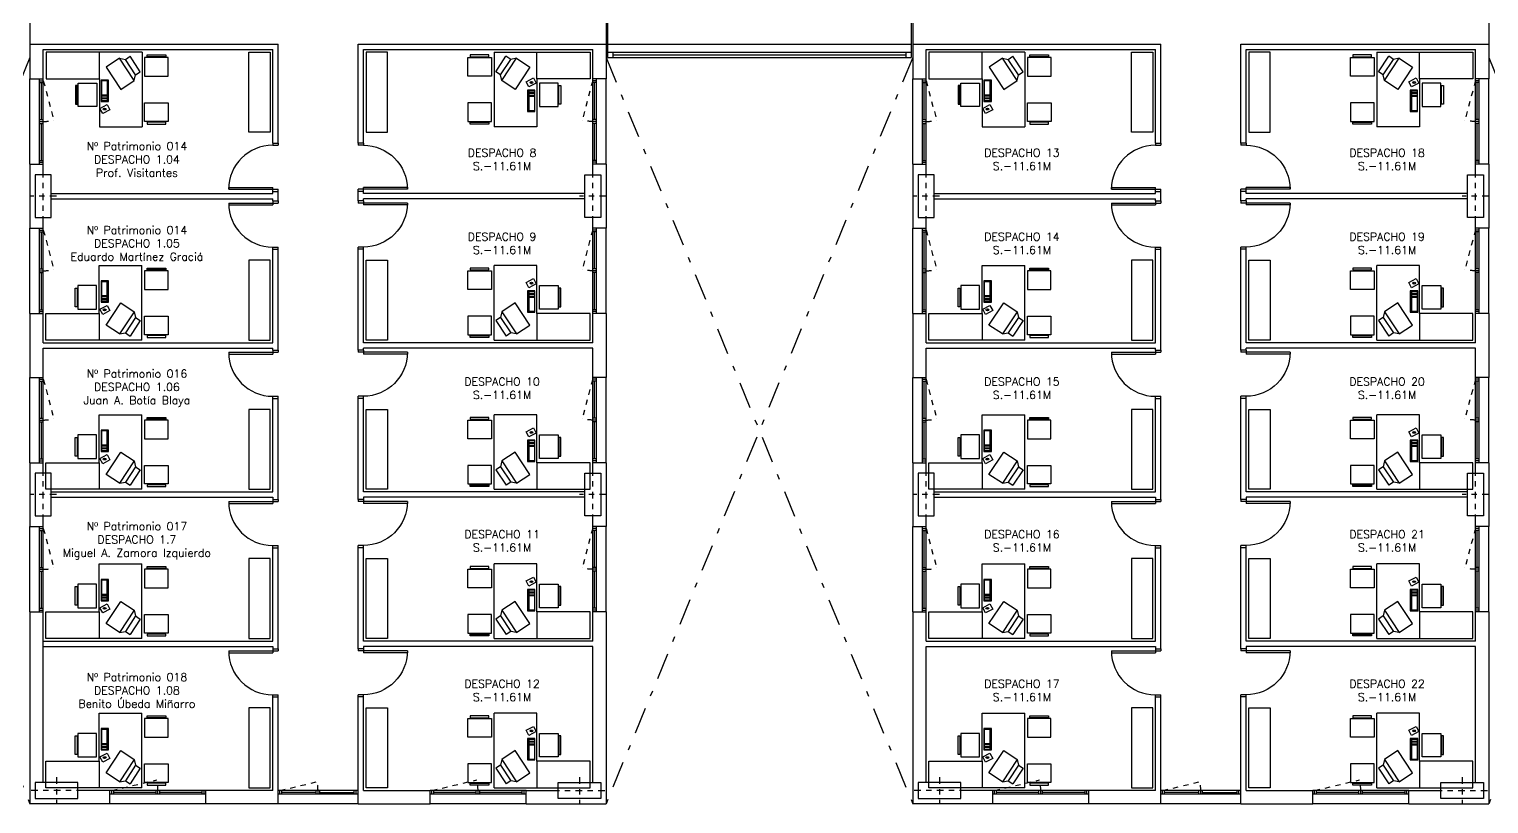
# Model space of a CAD drawing. Header units: millimetres. Extents: x -97 to -13, y 102 to 221.
# Drawn here: x -78.81 to -51.44, y 135.27 to 149.8 of the extents above; entities that cross this region are included whole.
import ezdxf

# ---------------------------------------------------------------- set-up
doc = ezdxf.new("R2010")
doc.units = ezdxf.units.MM
doc.header["$MEASUREMENT"] = 0
doc.linetypes.add('TRAZO_Y_PUNTO', pattern=[1, 0.5, -0.25, 0, -0.25])
doc.linetypes.add('TRAZOS', pattern=[0.75, 0.5, -0.25])
doc.layers.get('0').update_dxf_attribs({"linetype": 'CONTINUOUS'})
for name, color, linetype in [('1-PILARES', 1, 'CONTINUOUS'), ('2-SUPERFICIES', 7, 'CONTINUOUS'), ('6-MOBILIARIO', 7, 'CONTINUOUS')]:
    doc.layers.add(name, color=color, linetype=linetype)
doc.styles.add('RPOMANS', font='romans.shx')

# ---------------------------------------------------------------- blocks, each defined once
blk = doc.blocks.new('P-82-IZ')
at = {"color": 24}
for p, q in [((0.08, 0.825), (0.08, -0.1)), ((0.08, 0.825), (0.115, 0.825)), ((0.115, 0.825), (0.115, 0)), ((0.04, 0), (0.115, 0)), ((0.945, 0), (0.905, 0)), ((0.905, 0), (0.905, -0.1)), ((0.04, -0.1), (0.08, -0.1)), ((0.945, -0.1), (0.905, -0.1))]:
    blk.add_line(p, q, dxfattribs=at)
at = {"color": 54}
for p, q in [((0.04, 0), (0.04, -0.1)), ((0.945, 0), (0.945, -0.1))]:
    blk.add_line(p, q, dxfattribs=at)
at = {"color": 24}
blk.add_arc((0.08, 0), 0.825, 0, 90, dxfattribs=at)
blk = doc.blocks.new('P-82-DE')
at = {"color": 24}
for p, q in [((-0.115, 0.825), (-0.115, 0)), ((-0.08, 0.825), (-0.115, 0.825)), ((-0.08, 0.825), (-0.08, -0.1)), ((-0.945, 0), (-0.905, 0)), ((-0.905, 0), (-0.905, -0.1)), ((-0.04, 0), (-0.115, 0)), ((-0.945, -0.1), (-0.905, -0.1)), ((-0.04, -0.1), (-0.08, -0.1))]:
    blk.add_line(p, q, dxfattribs=at)
at = {"color": 54}
for p, q in [((-0.945, 0), (-0.945, -0.1)), ((-0.04, 0), (-0.04, -0.1))]:
    blk.add_line(p, q, dxfattribs=at)
at = {"color": 24}
blk.add_arc((-0.08, 0), 0.825, 90, 180, dxfattribs=at)
blk = doc.blocks.new('A$C648F6799')
at = {"color": 54}
for p, q in [((0, 1.6), (0.25, 1.6)), ((0, 0), (0.25, 0))]:
    blk.add_line(p, q, dxfattribs=at)
at = {"color": 24}
for p, q in [((0, 0), (0, 1.6)), ((0.18, 0), (0.18, 1.6)), ((0.18, 1.565), (0.25, 1.565)), ((0.18, 1.53), (0.25, 1.53)), ((0.215, 0.835), (0.215, 1.53)), ((0.25, 0), (0.25, 1.6)), ((0.18, 0.835), (0.25, 0.835)), ((0.18, 0.8), (0.25, 0.8)), ((0.18, 0.765), (0.25, 0.765)), ((0.215, 0.07), (0.215, 0.765)), ((0.18, 0.07), (0.25, 0.07)), ((0.18, 0.035), (0.25, 0.035))]:
    blk.add_line(p, q, dxfattribs=at)
at = {"color": 24, "linetype": 'TRAZOS', "ltscale": 0.1}
blk.add_line((0.25, 1.565), (0.448, 0.826), dxfattribs=at)
blk.add_arc((0.25, 1.565), 0.765, 270, 285.0223, dxfattribs=at)
blk = doc.blocks.new('A$C11336145')
at = {"layer": '6-MOBILIARIO', "linetype": 'Continuous'}
for p, q in [((1, 1.4), (1.8, 1.4)), ((1, 0.5), (1, 1.4)), ((1.8, 0), (1.8, 1.4)), ((1.154, 1.101), (1.154, 0.721)), ((1.099, 0.584), (1.099, 0.551)), ((1.128, 0.567), (1.099, 0.567)), ((0, 0.5), (1, 0.5)), ((0, 0), (0, 0.5)), ((1.655, 0.532), (1.38, 0.114)), ((1.68, 0.424), (1.488, 0.134)), ((1.768, 0.366), (1.576, 0.076)), ((1.655, 0.532), (1.68, 0.424)), ((1.68, 0.424), (1.768, 0.366)), ((1.8, 0), (0, 0)), ((1.38, 0.114), (1.488, 0.134)), ((1.488, 0.134), (1.576, 0.076))]:
    blk.add_line(p, q, dxfattribs=at)
for points in [[(1.175, 1.111), (1.034, 1.111), (1.034, 0.711), (1.175, 0.711)], [(1.143, 0.827), (1.044, 0.827), (1.044, 1.101), (1.143, 1.101)], [(1.165, 1.101), (1.154, 1.101), (1.154, 0.721), (1.165, 0.721)], [(2.292, 0.95), (2.292, 1.3), (1.85, 1.3), (1.85, 0.95)], [(1.896, 1.315), (1.896, 1.35), (2.246, 1.35), (2.246, 1.315)], [(0.585, 0.625), (0.55, 0.625), (0.55, 0.975), (0.585, 0.975)], [(0.95, 1.021), (0.6, 1.021), (0.6, 0.579), (0.95, 0.579)], [(1.012, 0.579), (1.147, 0.651), (1.199, 0.553), (1.063, 0.481)], [(1.143, 0.774), (1.044, 0.774), (1.044, 0.817), (1.143, 0.817)], [(1.143, 0.721), (1.044, 0.721), (1.044, 0.764), (1.143, 0.764)], [(2.292, 0.45), (2.292, 0.1), (1.85, 0.1), (1.85, 0.45)], [(1.896, 0.085), (1.896, 0.05), (2.246, 0.05), (2.246, 0.085)]]:
    blk.add_lwpolyline(points, close=True, dxfattribs=at)
for points in [[(1.129, 0.28), (1.405, 0.697), (1.655, 0.532)], [(1, 0.5), (1, 0)], [(1.38, 0.114), (1.129, 0.28)]]:
    blk.add_lwpolyline(points, dxfattribs=at)
blk.add_ellipse((1.099, 0.567), major_axis=(0.0286, 0), ratio=0.581015, start_param=3.141593, end_param=9.424778, dxfattribs=at)
blk = doc.blocks.new('A$C65EB7E54')
at = {"layer": '6-MOBILIARIO', "linetype": 'Continuous'}
for p, q in [((1.292, 1.4), (0.492, 1.4)), ((0.492, 0), (0.492, 1.4)), ((1.292, 0.5), (1.292, 1.4)), ((1.138, 0.533), (1.138, 0.913)), ((1.165, 1.067), (1.193, 1.067)), ((1.193, 1.05), (1.193, 1.083)), ((0.613, 0.424), (0.525, 0.366)), ((0.525, 0.366), (0.717, 0.076)), ((0.637, 0.532), (0.613, 0.424)), ((0.613, 0.424), (0.804, 0.134)), ((0.637, 0.532), (0.913, 0.114)), ((2.292, 0.5), (1.292, 0.5)), ((2.292, 0), (2.292, 0.5)), ((0.492, 0), (2.292, 0)), ((0.804, 0.134), (0.717, 0.076)), ((0.913, 0.114), (0.804, 0.134))]:
    blk.add_line(p, q, dxfattribs=at)
for points in [[(0, 0.95), (0, 1.3), (0.443, 1.3), (0.443, 0.95)], [(0.396, 1.315), (0.396, 1.35), (0.046, 1.35), (0.046, 1.315)], [(1.281, 1.055), (1.145, 0.983), (1.094, 1.081), (1.229, 1.152)], [(1.118, 0.523), (1.259, 0.523), (1.259, 0.923), (1.118, 0.923)], [(1.128, 0.533), (1.138, 0.533), (1.138, 0.913), (1.128, 0.913)], [(1.149, 0.913), (1.249, 0.913), (1.249, 0.87), (1.149, 0.87)], [(1.149, 0.86), (1.249, 0.86), (1.249, 0.817), (1.149, 0.817)], [(1.342, 1.021), (1.692, 1.021), (1.692, 0.579), (1.342, 0.579)], [(1.707, 0.625), (1.742, 0.625), (1.742, 0.975), (1.707, 0.975)], [(1.149, 0.807), (1.249, 0.807), (1.249, 0.533), (1.149, 0.533)], [(0, 0.45), (0, 0.1), (0.443, 0.1), (0.443, 0.45)], [(0.396, 0.085), (0.396, 0.05), (0.046, 0.05), (0.046, 0.085)]]:
    blk.add_lwpolyline(points, close=True, dxfattribs=at)
for points in [[(1.163, 0.28), (0.888, 0.697), (0.637, 0.532)], [(0.913, 0.114), (1.163, 0.28)], [(1.292, 0.5), (1.292, 0)]]:
    blk.add_lwpolyline(points, dxfattribs=at)
blk.add_ellipse((1.193, 1.067), major_axis=(-0.0286, 0), ratio=0.581015, start_param=3.141593, end_param=9.424778, dxfattribs=at)

msp = doc.modelspace()

# ---------------------------------------------------------------- linework, layer by layer
at = {"color": 24, "linetype": 'Continuous'}
for p, q in [((-67.961, 151.271), (-67.961, 149.271)), ((-62.271, 151.271), (-62.271, 149.271)), ((-78.791, 151.021), (-78.791, 149.521)), ((-67.991, 151.021), (-67.991, 149.521)), ((-62.241, 151.021), (-62.241, 149.521)), ((-51.441, 151.021), (-51.441, 149.521)), ((-67.961, 149.521), (-62.271, 149.521)), ((-67.961, 149.371), (-62.271, 149.371)), ((-67.961, 149.271), (-62.271, 149.271)), ((-67.861, 149.371), (-67.861, 149.271)), ((-67.861, 149.321), (-62.371, 149.321)), ((-62.371, 149.371), (-62.371, 149.271))]:
    msp.add_line(p, q, dxfattribs=at)
at = {"color": 54, "linetype": 'Continuous'}
for p, q in [((-78.791, 149.521), (-74.141, 149.521)), ((-78.791, 149.521), (-78.791, 148.871)), ((-78.541, 149.421), (-74.241, 149.421)), ((-78.541, 148.871), (-78.541, 149.421)), ((-74.241, 147.666), (-74.241, 149.421)), ((-74.141, 147.666), (-74.141, 149.521)), ((-72.641, 149.521), (-67.991, 149.521)), ((-72.641, 147.666), (-72.641, 149.521)), ((-72.541, 149.421), (-68.241, 149.421)), ((-72.541, 147.666), (-72.541, 149.421)), ((-68.241, 148.871), (-68.241, 149.421)), ((-67.991, 149.521), (-67.991, 148.871)), ((-62.241, 149.521), (-57.591, 149.521)), ((-62.241, 149.521), (-62.241, 148.871)), ((-61.991, 149.421), (-57.691, 149.421)), ((-61.991, 148.871), (-61.991, 149.421)), ((-57.691, 147.666), (-57.691, 149.421)), ((-57.591, 147.666), (-57.591, 149.521)), ((-56.091, 149.521), (-51.441, 149.521)), ((-56.091, 147.666), (-56.091, 149.521)), ((-55.991, 149.421), (-51.691, 149.421)), ((-55.991, 147.666), (-55.991, 149.421)), ((-51.691, 148.871), (-51.691, 149.421)), ((-51.441, 149.521), (-51.441, 148.871)), ((-78.791, 147.271), (-78.791, 146.071)), ((-78.541, 147.071), (-78.541, 147.271)), ((-68.241, 147.071), (-68.241, 147.271)), ((-67.991, 147.271), (-67.991, 146.071)), ((-62.241, 147.271), (-62.241, 146.071)), ((-61.991, 147.071), (-61.991, 147.271)), ((-51.691, 147.071), (-51.691, 147.271)), ((-51.441, 147.271), (-51.441, 146.071)), ((-78.391, 146.721), (-74.241, 146.721)), ((-74.241, 146.721), (-74.241, 146.761)), ((-74.141, 146.581), (-74.141, 146.761)), ((-72.641, 146.581), (-72.641, 146.761)), ((-72.541, 146.721), (-72.541, 146.761)), ((-68.391, 146.721), (-72.541, 146.721)), ((-61.841, 146.721), (-57.691, 146.721)), ((-57.691, 146.721), (-57.691, 146.761)), ((-57.591, 146.581), (-57.591, 146.761)), ((-56.091, 146.581), (-56.091, 146.761)), ((-55.991, 146.721), (-55.991, 146.761)), ((-51.841, 146.721), (-55.991, 146.721)), ((-78.391, 146.621), (-74.241, 146.621)), ((-74.241, 146.581), (-74.241, 146.621)), ((-72.541, 146.581), (-72.541, 146.621)), ((-68.391, 146.621), (-72.541, 146.621)), ((-61.841, 146.621), (-57.691, 146.621)), ((-57.691, 146.581), (-57.691, 146.621)), ((-55.991, 146.581), (-55.991, 146.621)), ((-51.841, 146.621), (-55.991, 146.621)), ((-78.541, 146.071), (-78.541, 146.271)), ((-68.241, 146.071), (-68.241, 146.271)), ((-61.991, 146.071), (-61.991, 146.271)), ((-51.691, 146.071), (-51.691, 146.271)), ((-74.241, 143.921), (-74.241, 145.676)), ((-74.141, 143.781), (-74.141, 145.676)), ((-72.641, 143.781), (-72.641, 145.676)), ((-72.541, 143.921), (-72.541, 145.676)), ((-57.691, 143.921), (-57.691, 145.676)), ((-57.591, 143.781), (-57.591, 145.676)), ((-56.091, 143.781), (-56.091, 145.676)), ((-55.991, 143.921), (-55.991, 145.676)), ((-78.791, 144.471), (-78.791, 143.271)), ((-78.541, 143.921), (-78.541, 144.471)), ((-68.241, 143.921), (-68.241, 144.471)), ((-67.991, 144.471), (-67.991, 143.271)), ((-62.241, 144.471), (-62.241, 143.271)), ((-61.991, 143.921), (-61.991, 144.471)), ((-51.691, 143.921), (-51.691, 144.471)), ((-51.441, 144.471), (-51.441, 143.271)), ((-78.541, 143.921), (-74.241, 143.921)), ((-78.541, 143.821), (-74.241, 143.821)), ((-78.541, 143.271), (-78.541, 143.821)), ((-74.241, 143.781), (-74.241, 143.821)), ((-68.241, 143.921), (-72.541, 143.921)), ((-68.241, 143.921), (-72.541, 143.921)), ((-68.241, 143.821), (-72.541, 143.821)), ((-72.541, 143.781), (-72.541, 143.821)), ((-68.241, 143.821), (-72.541, 143.821)), ((-68.241, 143.271), (-68.241, 143.821)), ((-61.991, 143.921), (-57.691, 143.921)), ((-61.991, 143.821), (-57.691, 143.821)), ((-61.991, 143.271), (-61.991, 143.821)), ((-57.691, 143.781), (-57.691, 143.821)), ((-51.691, 143.921), (-55.991, 143.921)), ((-51.691, 143.921), (-55.991, 143.921)), ((-51.691, 143.821), (-55.991, 143.821)), ((-55.991, 143.781), (-55.991, 143.821)), ((-51.691, 143.821), (-55.991, 143.821)), ((-51.691, 143.271), (-51.691, 143.821)), ((-74.241, 141.121), (-74.241, 142.876)), ((-74.141, 140.981), (-74.141, 142.876)), ((-72.641, 140.981), (-72.641, 142.876)), ((-72.541, 141.121), (-72.541, 142.876)), ((-57.691, 141.121), (-57.691, 142.876)), ((-57.591, 140.981), (-57.591, 142.876)), ((-56.091, 140.981), (-56.091, 142.876)), ((-55.991, 141.121), (-55.991, 142.876)), ((-78.791, 141.671), (-78.791, 140.471)), ((-78.541, 141.471), (-78.541, 141.671)), ((-68.241, 141.471), (-68.241, 141.671)), ((-67.991, 141.671), (-67.991, 140.471)), ((-62.241, 141.671), (-62.241, 140.471)), ((-61.991, 141.471), (-61.991, 141.671)), ((-51.691, 141.471), (-51.691, 141.671)), ((-51.441, 141.671), (-51.441, 140.471)), ((-78.391, 141.121), (-74.241, 141.121)), ((-78.391, 141.021), (-74.241, 141.021)), ((-74.241, 141.021), (-74.241, 140.981)), ((-68.391, 141.121), (-72.541, 141.121)), ((-72.541, 141.021), (-72.541, 140.981)), ((-68.391, 141.021), (-72.541, 141.021)), ((-61.841, 141.121), (-57.691, 141.121)), ((-61.841, 141.021), (-57.691, 141.021)), ((-57.691, 141.021), (-57.691, 140.981)), ((-51.841, 141.121), (-55.991, 141.121)), ((-55.991, 141.021), (-55.991, 140.981)), ((-51.841, 141.021), (-55.991, 141.021)), ((-78.541, 140.471), (-78.541, 140.671)), ((-68.241, 140.471), (-68.241, 140.671)), ((-61.991, 140.471), (-61.991, 140.671)), ((-51.691, 140.471), (-51.691, 140.671)), ((-74.241, 138.321), (-74.241, 140.076)), ((-74.141, 138.181), (-74.141, 140.076)), ((-72.641, 138.181), (-72.641, 140.076)), ((-72.541, 138.321), (-72.541, 140.076)), ((-57.691, 138.321), (-57.691, 140.076)), ((-57.591, 138.181), (-57.591, 140.076)), ((-56.091, 138.181), (-56.091, 140.076)), ((-55.991, 138.321), (-55.991, 140.076)), ((-78.791, 138.871), (-78.791, 135.271)), ((-78.541, 135.671), (-78.541, 138.871)), ((-68.241, 138.321), (-68.241, 138.871)), ((-67.991, 138.871), (-67.991, 135.271)), ((-62.241, 138.871), (-62.241, 135.271)), ((-61.991, 138.321), (-61.991, 138.871)), ((-51.691, 138.321), (-51.691, 138.871)), ((-51.441, 138.871), (-51.441, 135.271)), ((-78.541, 138.321), (-74.241, 138.321)), ((-78.541, 138.221), (-74.241, 138.221)), ((-74.241, 138.221), (-74.241, 138.181)), ((-68.241, 138.321), (-72.541, 138.321)), ((-68.241, 138.221), (-72.541, 138.221)), ((-72.541, 138.221), (-72.541, 138.181)), ((-68.241, 135.671), (-68.241, 138.221)), ((-61.991, 138.321), (-57.691, 138.321)), ((-61.991, 138.221), (-57.691, 138.221)), ((-61.991, 135.671), (-61.991, 138.221)), ((-57.691, 138.221), (-57.691, 138.181)), ((-51.691, 138.321), (-55.991, 138.321)), ((-51.691, 138.221), (-55.991, 138.221)), ((-55.991, 138.221), (-55.991, 138.181)), ((-51.691, 135.671), (-51.691, 138.221)), ((-74.241, 135.521), (-74.241, 137.276)), ((-74.141, 135.521), (-74.141, 137.276)), ((-72.641, 135.521), (-72.641, 137.276)), ((-72.541, 135.521), (-72.541, 137.276)), ((-57.691, 135.521), (-57.691, 137.276)), ((-57.591, 135.521), (-57.591, 137.276)), ((-56.091, 135.521), (-56.091, 137.276)), ((-55.991, 135.521), (-55.991, 137.276)), ((-77.291, 135.521), (-77.891, 135.521)), ((-74.241, 135.521), (-75.491, 135.521)), ((-72.541, 135.521), (-71.291, 135.521)), ((-69.491, 135.521), (-68.891, 135.521)), ((-60.741, 135.521), (-61.341, 135.521)), ((-57.691, 135.521), (-58.941, 135.521)), ((-55.991, 135.521), (-54.741, 135.521)), ((-52.941, 135.521), (-52.341, 135.521)), ((-77.291, 135.271), (-78.791, 135.271)), ((-74.141, 135.271), (-75.491, 135.271)), ((-72.641, 135.271), (-71.291, 135.271)), ((-69.491, 135.271), (-67.991, 135.271)), ((-60.741, 135.271), (-62.241, 135.271)), ((-57.591, 135.271), (-58.941, 135.271)), ((-56.091, 135.271), (-54.741, 135.271)), ((-52.941, 135.271), (-51.441, 135.271))]:
    msp.add_line(p, q, dxfattribs=at)
at = {"color": 104, "linetype": 'TRAZO_Y_PUNTO'}
for p, q in [((-78.791, 149.271), (-84.541, 135.271)), ((-84.541, 149.271), (-78.791, 135.271)), ((-62.241, 149.271), (-67.991, 135.271)), ((-67.991, 149.271), (-62.241, 135.271)), ((-45.691, 149.271), (-51.441, 135.271)), ((-51.441, 149.271), (-45.691, 135.271))]:
    msp.add_line(p, q, dxfattribs=at)
at = {"color": 24}
for p, q in [((-75.491, 135.521), (-77.291, 135.521)), ((-77.256, 135.451), (-77.256, 135.521)), ((-77.221, 135.451), (-77.221, 135.521)), ((-76.426, 135.486), (-77.221, 135.486)), ((-76.426, 135.451), (-76.426, 135.521)), ((-76.391, 135.451), (-76.391, 135.521)), ((-76.356, 135.451), (-76.356, 135.521)), ((-75.561, 135.486), (-76.356, 135.486)), ((-75.561, 135.451), (-75.561, 135.521)), ((-75.526, 135.451), (-75.526, 135.521)), ((-72.641, 135.521), (-74.141, 135.521)), ((-74.106, 135.451), (-74.106, 135.521)), ((-74.071, 135.451), (-74.071, 135.521)), ((-73.426, 135.486), (-74.071, 135.486)), ((-73.426, 135.451), (-73.426, 135.521)), ((-73.391, 135.451), (-73.391, 135.521)), ((-73.356, 135.451), (-73.356, 135.521)), ((-73.356, 135.451), (-73.356, 135.521)), ((-73.356, 135.486), (-72.711, 135.486)), ((-72.711, 135.451), (-72.711, 135.521)), ((-72.676, 135.451), (-72.676, 135.521)), ((-69.491, 135.521), (-71.291, 135.521)), ((-71.256, 135.451), (-71.256, 135.521)), ((-71.221, 135.451), (-71.221, 135.521)), ((-70.426, 135.486), (-71.221, 135.486)), ((-70.426, 135.451), (-70.426, 135.521)), ((-70.391, 135.451), (-70.391, 135.521)), ((-70.356, 135.451), (-70.356, 135.521)), ((-69.561, 135.486), (-70.356, 135.486)), ((-69.561, 135.451), (-69.561, 135.521)), ((-69.526, 135.451), (-69.526, 135.521)), ((-58.941, 135.521), (-60.741, 135.521)), ((-60.706, 135.451), (-60.706, 135.521)), ((-60.671, 135.451), (-60.671, 135.521)), ((-59.876, 135.486), (-60.671, 135.486)), ((-59.876, 135.451), (-59.876, 135.521)), ((-59.841, 135.451), (-59.841, 135.521)), ((-59.806, 135.451), (-59.806, 135.521)), ((-59.011, 135.486), (-59.806, 135.486)), ((-59.011, 135.451), (-59.011, 135.521)), ((-58.976, 135.451), (-58.976, 135.521)), ((-56.091, 135.521), (-57.591, 135.521)), ((-57.556, 135.451), (-57.556, 135.521)), ((-57.521, 135.451), (-57.521, 135.521)), ((-56.876, 135.486), (-57.521, 135.486)), ((-56.876, 135.451), (-56.876, 135.521)), ((-56.841, 135.451), (-56.841, 135.521)), ((-56.806, 135.451), (-56.806, 135.521)), ((-56.806, 135.451), (-56.806, 135.521)), ((-56.806, 135.486), (-56.161, 135.486)), ((-56.161, 135.451), (-56.161, 135.521)), ((-56.126, 135.451), (-56.126, 135.521)), ((-52.941, 135.521), (-54.741, 135.521)), ((-54.706, 135.451), (-54.706, 135.521)), ((-54.671, 135.451), (-54.671, 135.521)), ((-53.876, 135.486), (-54.671, 135.486)), ((-53.876, 135.451), (-53.876, 135.521)), ((-53.841, 135.451), (-53.841, 135.521)), ((-53.806, 135.451), (-53.806, 135.521)), ((-53.011, 135.486), (-53.806, 135.486)), ((-53.011, 135.451), (-53.011, 135.521)), ((-52.976, 135.451), (-52.976, 135.521)), ((-75.491, 135.451), (-77.291, 135.451)), ((-75.491, 135.271), (-77.291, 135.271)), ((-72.641, 135.451), (-74.141, 135.451)), ((-72.641, 135.271), (-74.141, 135.271)), ((-69.491, 135.451), (-71.291, 135.451)), ((-69.491, 135.271), (-71.291, 135.271)), ((-58.941, 135.451), (-60.741, 135.451)), ((-58.941, 135.271), (-60.741, 135.271)), ((-56.091, 135.451), (-57.591, 135.451)), ((-56.091, 135.271), (-57.591, 135.271)), ((-52.941, 135.451), (-54.741, 135.451)), ((-52.941, 135.271), (-54.741, 135.271))]:
    msp.add_line(p, q, dxfattribs=at)
at = {"color": 54}
for p, q in [((-77.291, 135.271), (-77.291, 135.521)), ((-75.491, 135.271), (-75.491, 135.521)), ((-74.141, 135.271), (-74.141, 135.521)), ((-72.641, 135.271), (-72.641, 135.521)), ((-71.291, 135.271), (-71.291, 135.521)), ((-69.491, 135.271), (-69.491, 135.521)), ((-60.741, 135.271), (-60.741, 135.521)), ((-58.941, 135.271), (-58.941, 135.521)), ((-57.591, 135.271), (-57.591, 135.521)), ((-56.091, 135.271), (-56.091, 135.521)), ((-54.741, 135.271), (-54.741, 135.521)), ((-52.941, 135.271), (-52.941, 135.521))]:
    msp.add_line(p, q, dxfattribs=at)
at = {"color": 24, "linetype": 'TRAZOS', "ltscale": 0.1}
for p, q in [((-77.256, 135.521), (-76.414, 135.719)), ((-74.106, 135.521), (-73.41, 135.685)), ((-71.256, 135.521), (-70.414, 135.719)), ((-60.706, 135.521), (-59.864, 135.719)), ((-57.556, 135.521), (-56.86, 135.685)), ((-54.706, 135.521), (-53.864, 135.719))]:
    msp.add_line(p, q, dxfattribs=at)
for centre, radius in [((-77.256, 135.521), 0.865), ((-74.106, 135.521), 0.715), ((-71.256, 135.521), 0.865), ((-60.706, 135.521), 0.865), ((-57.556, 135.521), 0.715), ((-54.706, 135.521), 0.865)]:
    msp.add_arc(centre, radius, 0, 13.2773, dxfattribs=at)
at = {"layer": '1-PILARES', "linetype": 'TRAZO_Y_PUNTO', "ltscale": 0.25}
for p, q in [((-78.541, 146.171), (-78.541, 147.171)), ((-68.241, 146.171), (-68.241, 147.171)), ((-61.991, 146.171), (-61.991, 147.171)), ((-51.691, 146.171), (-51.691, 147.171)), ((-78.291, 146.671), (-78.791, 146.671)), ((-67.991, 146.671), (-68.491, 146.671)), ((-61.741, 146.671), (-62.241, 146.671)), ((-51.441, 146.671), (-51.941, 146.671)), ((-78.541, 140.571), (-78.541, 141.571)), ((-68.241, 140.571), (-68.241, 141.571)), ((-61.991, 140.571), (-61.991, 141.571)), ((-51.691, 140.571), (-51.691, 141.571)), ((-78.291, 141.071), (-78.791, 141.071)), ((-67.991, 141.071), (-68.491, 141.071)), ((-61.741, 141.071), (-62.241, 141.071)), ((-51.441, 141.071), (-51.941, 141.071)), ((-78.291, 135.771), (-78.291, 135.271)), ((-68.491, 135.771), (-68.491, 135.271)), ((-61.741, 135.771), (-61.741, 135.271)), ((-51.941, 135.771), (-51.941, 135.271)), ((-77.791, 135.521), (-78.791, 135.521)), ((-68.991, 135.521), (-67.991, 135.521)), ((-61.241, 135.521), (-62.241, 135.521)), ((-52.441, 135.521), (-51.441, 135.521))]:
    msp.add_line(p, q, dxfattribs=at)
at = {"layer": '1-PILARES', "linetype": 'Continuous'}
for points in [[(-78.391, 146.271), (-78.391, 147.071), (-78.691, 147.071), (-78.691, 146.271)], [(-68.391, 146.271), (-68.391, 147.071), (-68.091, 147.071), (-68.091, 146.271)], [(-61.841, 146.271), (-61.841, 147.071), (-62.141, 147.071), (-62.141, 146.271)], [(-51.841, 146.271), (-51.841, 147.071), (-51.541, 147.071), (-51.541, 146.271)], [(-78.391, 140.671), (-78.391, 141.471), (-78.691, 141.471), (-78.691, 140.671)], [(-68.391, 140.671), (-68.391, 141.471), (-68.091, 141.471), (-68.091, 140.671)], [(-61.841, 140.671), (-61.841, 141.471), (-62.141, 141.471), (-62.141, 140.671)], [(-51.841, 140.671), (-51.841, 141.471), (-51.541, 141.471), (-51.541, 140.671)], [(-78.691, 135.371), (-77.891, 135.371), (-77.891, 135.671), (-78.691, 135.671)], [(-68.091, 135.371), (-68.891, 135.371), (-68.891, 135.671), (-68.091, 135.671)], [(-62.141, 135.371), (-61.341, 135.371), (-61.341, 135.671), (-62.141, 135.671)], [(-51.541, 135.371), (-52.341, 135.371), (-52.341, 135.671), (-51.541, 135.671)]]:
    msp.add_lwpolyline(points, close=True, dxfattribs=at)
at = {"layer": '6-MOBILIARIO', "linetype": 'Continuous'}
for points in [[(-74.291, 147.871), (-74.691, 147.871), (-74.691, 149.371), (-74.291, 149.371)], [(-72.491, 147.871), (-72.091, 147.871), (-72.091, 149.371), (-72.491, 149.371)], [(-57.741, 147.871), (-58.141, 147.871), (-58.141, 149.371), (-57.741, 149.371)], [(-55.941, 147.871), (-55.541, 147.871), (-55.541, 149.371), (-55.941, 149.371)], [(-74.291, 145.471), (-74.691, 145.471), (-74.691, 143.971), (-74.291, 143.971)], [(-72.491, 145.471), (-72.091, 145.471), (-72.091, 143.971), (-72.491, 143.971)], [(-57.741, 145.471), (-58.141, 145.471), (-58.141, 143.971), (-57.741, 143.971)], [(-55.941, 145.471), (-55.541, 145.471), (-55.541, 143.971), (-55.941, 143.971)], [(-74.291, 142.671), (-74.691, 142.671), (-74.691, 141.171), (-74.291, 141.171)], [(-72.491, 142.671), (-72.091, 142.671), (-72.091, 141.171), (-72.491, 141.171)], [(-57.741, 142.671), (-58.141, 142.671), (-58.141, 141.171), (-57.741, 141.171)], [(-55.941, 142.671), (-55.541, 142.671), (-55.541, 141.171), (-55.941, 141.171)], [(-74.291, 139.871), (-74.691, 139.871), (-74.691, 138.371), (-74.291, 138.371)], [(-72.491, 139.871), (-72.091, 139.871), (-72.091, 138.371), (-72.491, 138.371)], [(-57.741, 139.871), (-58.141, 139.871), (-58.141, 138.371), (-57.741, 138.371)], [(-55.941, 139.871), (-55.541, 139.871), (-55.541, 138.371), (-55.941, 138.371)], [(-74.291, 137.071), (-74.691, 137.071), (-74.691, 135.571), (-74.291, 135.571)], [(-72.491, 137.071), (-72.091, 137.071), (-72.091, 135.571), (-72.491, 135.571)], [(-57.741, 137.071), (-58.141, 137.071), (-58.141, 135.571), (-57.741, 135.571)], [(-55.941, 137.071), (-55.541, 137.071), (-55.541, 135.571), (-55.941, 135.571)]]:
    msp.add_lwpolyline(points, close=True, dxfattribs=at)

# ---------------------------------------------------------------- block references
at = {"linetype": 'Continuous'}
for p in [(-78.791, 147.271), (-62.241, 147.271), (-78.791, 144.471), (-62.241, 144.471), (-78.791, 141.671), (-62.241, 141.671), (-78.791, 138.871), (-62.241, 138.871)]:
    msp.add_blockref('A$C648F6799', p, dxfattribs=at)
at = {"linetype": 'Continuous', "xscale": -1}
for p in [(-67.991, 147.271), (-51.441, 147.271), (-67.991, 144.471), (-51.441, 144.471), (-67.991, 141.671), (-51.441, 141.671), (-67.991, 138.871), (-51.441, 138.871)]:
    msp.add_blockref('A$C648F6799', p, dxfattribs=at)
at = {"linetype": 'Continuous', "rotation": 90}
for name, p in [('P-82-IZ', (-74.241, 146.721)), ('P-82-IZ', (-57.691, 146.721)), ('P-82-DE', (-74.241, 146.621)), ('P-82-DE', (-57.691, 146.621)), ('P-82-DE', (-74.241, 143.821)), ('P-82-DE', (-57.691, 143.821)), ('P-82-DE', (-74.241, 141.021)), ('P-82-DE', (-57.691, 141.021)), ('P-82-DE', (-74.241, 138.221)), ('P-82-DE', (-57.691, 138.221))]:
    msp.add_blockref(name, p, dxfattribs=at)
at = {"linetype": 'Continuous', "xscale": -1, "rotation": 270}
for name, p in [('P-82-IZ', (-72.541, 146.721)), ('P-82-IZ', (-55.991, 146.721)), ('P-82-DE', (-72.541, 146.621)), ('P-82-DE', (-55.991, 146.621)), ('P-82-DE', (-72.541, 143.821)), ('P-82-DE', (-55.991, 143.821)), ('P-82-DE', (-72.541, 141.021)), ('P-82-DE', (-55.991, 141.021)), ('P-82-DE', (-72.541, 138.221)), ('P-82-DE', (-55.991, 138.221))]:
    msp.add_blockref(name, p, dxfattribs=at)
at = {"layer": '6-MOBILIARIO', "linetype": 'Continuous', "rotation": 180}
for name, p in [('A$C65EB7E54', (-76.198, 149.371)), ('A$C11336145', (-68.291, 149.371)), ('A$C65EB7E54', (-59.648, 149.371)), ('A$C11336145', (-51.741, 149.371))]:
    msp.add_blockref(name, p, dxfattribs=at)
at = {"layer": '6-MOBILIARIO', "linetype": 'Continuous'}
for name, p in [('A$C11336145', (-78.491, 143.971)), ('A$C65EB7E54', (-70.583, 143.971)), ('A$C11336145', (-61.941, 143.971)), ('A$C65EB7E54', (-54.033, 143.971)), ('A$C11336145', (-78.491, 141.171)), ('A$C65EB7E54', (-70.583, 141.171)), ('A$C11336145', (-61.941, 141.171)), ('A$C65EB7E54', (-54.033, 141.171)), ('A$C11336145', (-78.491, 138.371)), ('A$C65EB7E54', (-70.583, 138.371)), ('A$C11336145', (-61.941, 138.371)), ('A$C65EB7E54', (-54.033, 138.371)), ('A$C11336145', (-78.491, 135.571)), ('A$C65EB7E54', (-70.583, 135.571)), ('A$C11336145', (-61.941, 135.571)), ('A$C65EB7E54', (-54.033, 135.571))]:
    msp.add_blockref(name, p, dxfattribs=at)

# ---------------------------------------------------------------- texts
at = {"layer": '2-SUPERFICIES', "linetype": 'Continuous', "char_height": 0.15, "attachment_point": 5, "style": 'RPOMANS'}
for s, insert in [('Nº Patrimonio 014\\PDESPACHO 1.04\\PProf. Visitantes', (-76.786, 147.36)), ('DESPACHO 8\\PS.-11.61M', (-69.94, 147.36)), ('DESPACHO 13\\PS.-11.61M', (-60.194, 147.36)), ('DESPACHO 18\\PS.-11.61M', (-53.348, 147.36)), ('Nº Patrimonio 014\\PDESPACHO 1.05\\PEduardo Martínez Graciá', (-76.786, 145.785)), ('DESPACHO 9\\PS.-11.61M', (-69.94, 145.785)), ('DESPACHO 14\\PS.-11.61M', (-60.194, 145.785)), ('DESPACHO 19\\PS.-11.61M', (-53.348, 145.785)), ('Nº Patrimonio 016\\PDESPACHO 1.06\\PJuan A. Botía Blaya', (-76.786, 143.066)), ('DESPACHO 10\\PS.-11.61M', (-69.94, 143.066)), ('DESPACHO 15\\PS.-11.61M', (-60.194, 143.066)), ('DESPACHO 20\\PS.-11.61M', (-53.348, 143.066)), ('Nº Patrimonio 017\\PDESPACHO 1.7\\PMiguel A. Zamora Izquierdo', (-76.786, 140.203)), ('DESPACHO 11\\PS.-11.61M', (-69.94, 140.203)), ('DESPACHO 16\\PS.-11.61M', (-60.194, 140.203)), ('DESPACHO 21\\PS.-11.61M', (-53.348, 140.203)), ('Nº Patrimonio 018\\PDESPACHO 1.08\\PBenito Úbeda Miñarro', (-76.786, 137.398)), ('DESPACHO 12\\PS.-11.61M', (-69.94, 137.398)), ('DESPACHO 17\\PS.-11.61M', (-60.194, 137.398)), ('DESPACHO 22\\PS.-11.61M', (-53.348, 137.398))]:
    msp.add_mtext(s, dxfattribs=dict(at, insert=insert))

doc.saveas('drawing.dxf')
